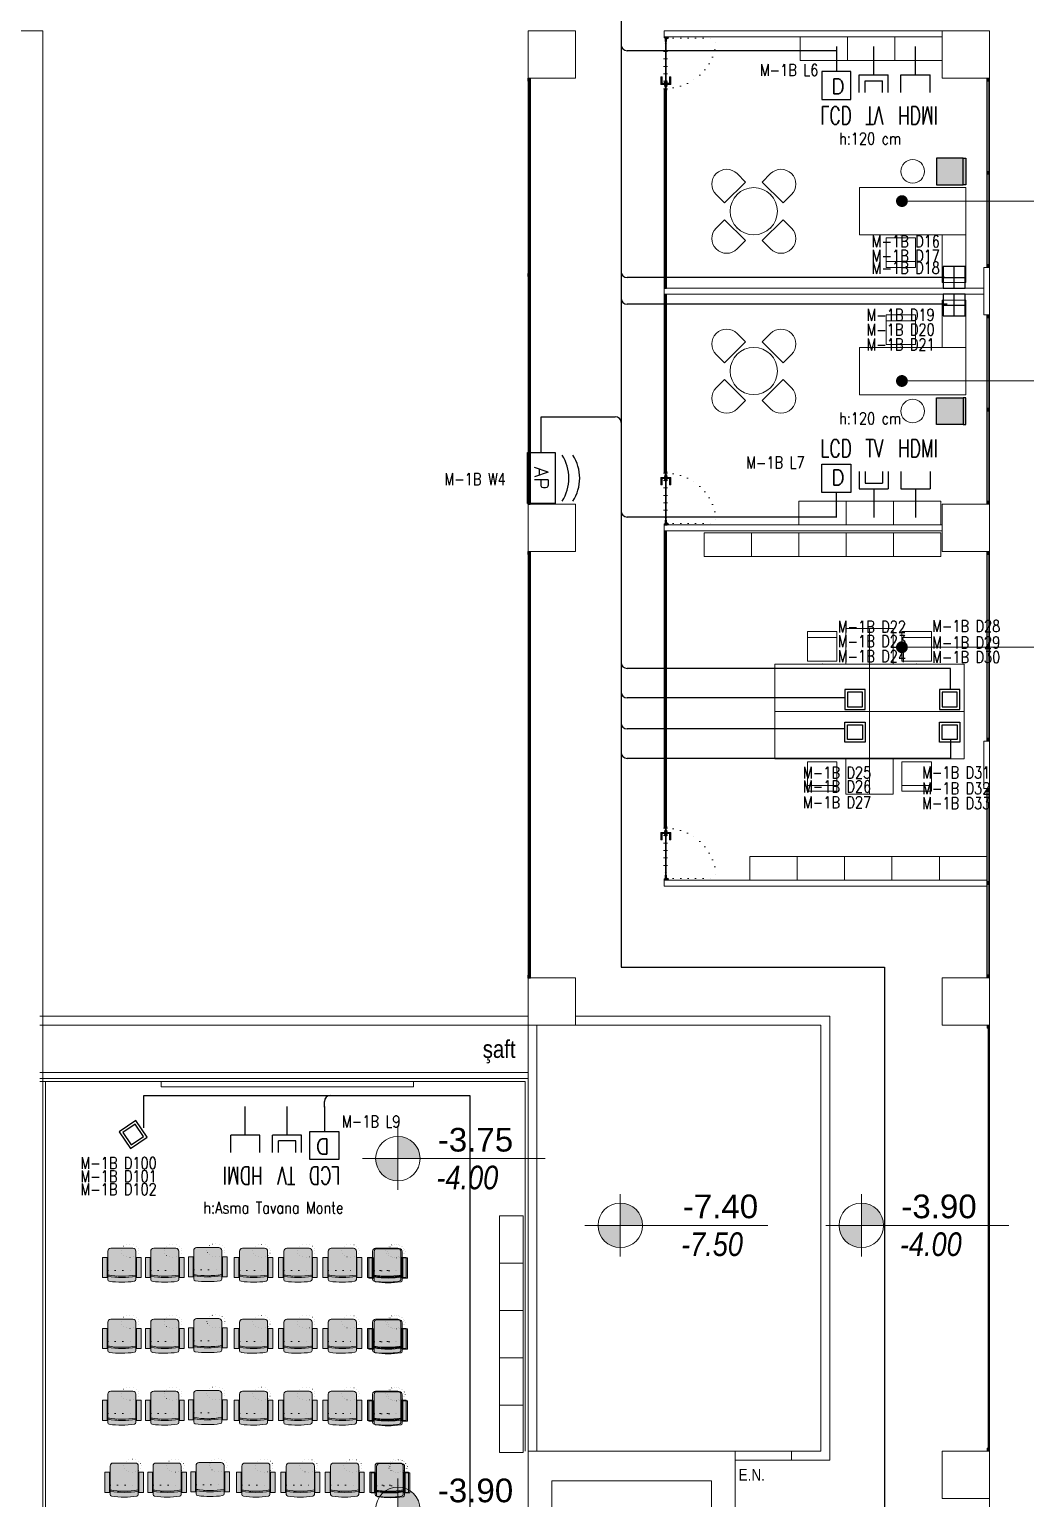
# Model space of a CAD drawing. Header units: metres. Extents: x -13621 to 152406, y -16073 to 22221.
# Drawn here: x 84017 to 85701, y 3200 to 5682 of the extents above; entities that cross this region are included whole.
import ezdxf
from ezdxf.enums import TextEntityAlignment as Align

# ---------------------------------------------------------------- set-up
doc = ezdxf.new("R2010")
doc.units = ezdxf.units.M
doc.header["$LTSCALE"] = 100
doc.header["$MEASUREMENT"] = 0
for name, pattern in [('DASHDOT', [1, 0.5, -0.25, 0, -0.25]), ('DOT2', [0.125, 0, -0.125]), ('DOT5', [0.75, 0, -0.75])]:
    doc.linetypes.add(name, pattern=pattern)
doc.layers.get('0').update_dxf_attribs({"color": 9, "lineweight": 9})
for name, color, linetype, lineweight in [('0 @ 1', 9, 'Continuous', 9), ('00', 9, 'Continuous', 9), ('01', 9, 'Continuous', 9), ('05', 9, 'Continuous', 9), ('05S', 9, 'Continuous', 9), ('06C', 9, 'Continuous', 9), ('06D', 9, 'Continuous', 9), ('07K', 9, 'Continuous', 9), ('10', 9, 'Continuous', 9), ('11', 9, 'Continuous', 9), ('15', 9, 'Continuous', 9), ('20', 9, 'DOT2', 9), ('21', 9, 'Continuous', 9), ('21_mahal200', 9, 'Continuous', 9), ('Data  Tavan', 170, 'Continuous', 30), ('E-ACCESS POINT (KABLOSUZ ERİŞİM İÇİN)', 7, 'Continuous', 30), ('E-DATA LCD EKRAN', 7, 'Continuous', 30), ('E-DATA PRİZİ (RJ45)', 7, 'Continuous', 30), ('E-DUVARA MONTE PRİZ KUTUSU', 7, 'Continuous', 30), ('E-DÖŞEME (ŞAP İÇİ) PRİZ KUTUSU', 7, 'Continuous', 30), ('E-YAZI', 7, 'Continuous', 30)]:
    doc.layers.add(name, color=color, linetype=linetype, lineweight=lineweight)
doc.styles.add('Arial', font='arial.ttf', dxfattribs={"height": 2.5})
doc.styles.add('E-YAZI', font='txttw.shx')
doc.styles.add('MuuM_TEXT-ITALIC', font='ARIALNI.TTF')
doc.styles.add('MuuM_TEXT-STANDART', font='ARIALN.TTF')
doc.dimstyles.new('MuuM_DIM200', dxfattribs={"dimscale": 20, "dimtxt": 2, "dimasz": 1, "dimexe": 1, "dimexo": 1, "dimgap": 1, "dimtad": 1, "dimdec": 1, "dimrnd": 0.5, "dimdsep": 46, "dimtxsty": 'MuuM_TEXT-STANDART', "dimblk": 'ARCHTICK', "dimcen": 0, "dimdle": 0.15, "dimclrd": 256, "dimclre": 256, "dimclrt": 256, "dimadec": 0, "dimazin": 0, "dimtfac": 5, "dimtdec": 1, "dimtix": 1, "dimtmove": 2, "dimatfit": 3, "dimldrblk": 'DOT', "dimfxl": 3, "dimfxlon": 1, "dimtolj": 1, "dimlwd": -1, "dimlwe": -1, "dimarcsym": 0})
pattern_1 = [(225, (-604.72494, -2171.82614), (-0.0883883476, 0.0883883476), []), (135, (-604.72494, -2171.82614), (0.0883883476, 0.0883883476), [])]

# ---------------------------------------------------------------- blocks, each defined once
blk = doc.blocks.new('E-LCD+TV+HDMI')
at = {"layer": 'E-DATA PRİZİ (RJ45)', "color": 1}
for p, q in [((-24.6, 77.5), (-24.6, 48)), ((-14.7, 77.5), (-14.7, 57.8)), ((14.7, 77.5), (14.7, 57.8)), ((24.6, 77.5), (24.6, 48)), ((46.1, 77.5), (46.1, 48)), ((95.2, 77.5), (95.2, 48)), ((-14.7, 57.8), (14.7, 57.8)), ((-63, 0), (-63, 42)), ((-24.6, 48), (24.6, 48)), ((0, 48), (0, 0)), ((46.1, 48), (95.2, 48)), ((70.6, 48), (70.6, 0))]:
    blk.add_line(p, q, dxfattribs=at)
blk.add_lwpolyline([(-87.6, 89.6), (-38.5, 89.6), (-38.5, 42), (-87.6, 42)], close=True, dxfattribs=at)
at = {"layer": 'E-DATA PRİZİ (RJ45)', "color": 1, "style": 'E-YAZI'}
blk.add_text('D', height=25.6, dxfattribs=at).set_placement((-71.8, 54.6))
at = {"layer": 'E-YAZI', "color": 1, "style": 'E-YAZI', "width": 0.7}
for s, p in [('LCD', (-90, 101.6)), ('TV', (-14, 101.6)), ('HDMI', (41.2, 101.6))]:
    blk.add_text(s, height=30, dxfattribs=at).set_placement(p)
blk = doc.blocks.new('10_DUVARA MONTE PRİZ KUTUSU')
at = {"layer": 'E-DUVARA MONTE PRİZ KUTUSU', "color": 4}
for p, q in [((24.5, 0), (-24.5, 0)), ((0, 24.5), (0, -24.5))]:
    blk.add_line(p, q, dxfattribs=at)
blk.add_lwpolyline([(-24.5, -24.5), (24.5, -24.5), (24.5, 24.5), (-24.5, 24.5)], close=True, dxfattribs=at)
blk = doc.blocks.new('E-DÖŞEME BUAT')
at = {"layer": 'E-YAZI', "color": 5}
for points in [[(-34, 34), (0, 34), (0, 0), (-34, 0)], [(-29.5, 29.5), (-4.5, 29.5), (-4.5, 4.5), (-29.5, 4.5)]]:
    blk.add_lwpolyline(points, close=True, dxfattribs=at)
blk = doc.blocks.new('*U215')
at = {"layer": 'E-ACCESS POINT (KABLOSUZ ERİŞİM İÇİN)', "color": 4}
blk.add_lwpolyline([(-2.39, 3.24), (2.39, 3.24), (2.39, 0.65), (-2.39, 0.65)], close=True, dxfattribs=at)
at = {"layer": 'E-ACCESS POINT (KABLOSUZ ERİŞİM İÇİN)', "color": 3}
for centre in [(0, 1.56), (0, 0.55)]:
    blk.add_arc(centre, 3.99, 57.1828, 122.8172, dxfattribs=at)
at = {"layer": 'E-ACCESS POINT (KABLOSUZ ERİŞİM İÇİN)', "color": 3, "style": 'E-YAZI'}
blk.add_text('AP', height=1.28, dxfattribs=at).set_placement((-1.05, 1.31))
blk = doc.blocks.new('p-kolon_80x80')
blk.add_lwpolyline([(-40, -40), (40, -40), (40, 40), (-40, 40)], close=True)
blk = doc.blocks.new('1.Bod.Ara.Sitatik Elk')
at = {"layer": '01'}
blk.add_lwpolyline([(40, -8750), (0, -8750), (0, -2950), (40, -2950), (40, -8710), (40, -8710)], close=True, dxfattribs=at)
blk.add_lwpolyline([(900, -5950), (900, -5950), (900, -5950), (900, -5400), (1170, -5400), (1170, -5950), (1170, -5950), (1170, -5950), (1210, -5950), (1210, -5350), (860, -5350), (860, -5950), (900, -5950)], dxfattribs=at)
for p in [(900, -2990), (1600, -2990), (900, -3790), (1600, -3790), (900, -4590), (1600, -4590), (1600, -5390)]:
    blk.add_blockref('p-kolon_80x80', p, dxfattribs=at)
blk = doc.blocks.new('prf-10x10')
blk.add_lwpolyline([(-5, -5), (5, -5), (5, 5), (-5, 5)], close=True)
at = {"color": 255}
blk.add_solid([(-5, -5), (5, -5), (-5, 5), (5, 5)], dxfattribs=at)
at = {"layer": '10'}
blk.add_point((0, 0), dxfattribs=at)
blk = doc.blocks.new('p-dog-ser-315')
at = {"layer": '06D'}
for points in [[(-5, 315), (-5, 0)], [(0, 315), (0, 0)]]:
    blk.add_lwpolyline(points, dxfattribs=at)
at = {"layer": '15'}
blk.add_lwpolyline([(-2.5, 315), (-2.5, 0)], dxfattribs=at)
at = {"layer": '10', "xscale": -0.5, "yscale": 0.5, "rotation": 270}
for p in [(-2.5, 317.5), (-2.5, 160), (-2.5, 2.5)]:
    blk.add_blockref('prf-10x10', p, dxfattribs=at)
blk = doc.blocks.new('_ArchTick')
at = {"color": 0, "linetype": 'ByBlock', "const_width": 0.15}
blk.add_lwpolyline([(-0.5, -0.5), (0.5, 0.5)], dxfattribs=at)
blk = doc.blocks.new('_Dot')
at = {"color": 0, "linetype": 'ByBlock', "lineweight": -2}
blk.add_line((-0.5, 0), (-1, 0), dxfattribs=at)
at = {"color": 0, "linetype": 'ByBlock', "const_width": 0.5}
blk.add_lwpolyline([(-0.25, 0, 1), (0.25, 0, 1)], format="xyb", close=True, dxfattribs=at)
blk = doc.blocks.new('m-vw-sandalye-02')
at = {"layer": '05S', "lineweight": -3, "ltscale": 0.5}
for points in [[(-22.5, 0), (-22.5, -5), (22.5, -5), (22.5, 0)], [(-22.5, -5), (22.5, -5), (22.5, -50), (-22.5, -50)]]:
    blk.add_hatch(color=256, dxfattribs=at).paths.add_polyline_path(points)
at = {"lineweight": -3, "ltscale": 0.5}
for points in [[(-22.5, 0), (-22.5, -5), (22.5, -5), (22.5, 0)], [(-22.5, -5), (22.5, -5), (22.5, -50), (-22.5, -50)]]:
    blk.add_lwpolyline(points, close=True, dxfattribs=at)
blk = doc.blocks.new('p-sandalye-03')
for points in [[(-5, -25.1), (-5, 24.9), (-55, 24.9), (-55, -25.1), (-5, -25.1)], [(-55, 24.9), (-45, 24.9), (-45, -25.1), (-55, -25.1)]]:
    blk.add_lwpolyline(points)
blk.add_point((0, -0.1))
blk = doc.blocks.new('p-ofis modülü-02-s')
blk.add_lwpolyline([(-182, -2), (-102, -2), (-102, -182), (-182, -182)], close=True)
blk.add_lwpolyline([(-102, -2), (-102, -42), (-22, -42), (-22, -2), (-102, -2)])
at = {"xscale": -0.9999999999999998, "rotation": 359.9999999981877}
blk.add_blockref('p-sandalye-03', (-102, -112), dxfattribs=at)
blk = doc.blocks.new('gr-p-birim')
blk.add_lwpolyline([(-0.5, -0.5), (0.5, -0.5), (0.5, 0.5), (-0.5, 0.5)], close=True)
blk = doc.blocks.new('p-sandalye-01')
blk.add_lwpolyline([(-5, -25), (-5, -25), (-25, -25, -1), (-25, 25), (-5, 25), (-5, 25)], format="xyb", close=True)
blk.add_point((0, 0.1))
blk = doc.blocks.new('p-masa-yuvarlak-4lü')
blk.add_circle((0.1, 0.1), 39.9)
at = {"rotation": 270}
blk.add_blockref('p-sandalye-01', (0, 40), dxfattribs=at)
blk.add_blockref('p-sandalye-01', (-40, 0))
at = {"xscale": -1}
blk.add_blockref('p-sandalye-01', (40, 0), dxfattribs=at)
at = {"xscale": -1, "rotation": 270}
blk.add_blockref('p-sandalye-01', (0, -40), dxfattribs=at)
blk = doc.blocks.new('p-sehpa')
at = {"layer": '05'}
blk.add_circle((0, 0), 20, dxfattribs=at)
blk = doc.blocks.new('0_elevationtarget-p-bk')
h = blk.add_hatch(color=250)
h.paths.add_polyline_path([(1.88, 0, 0.414214), (0, 1.88), (0, 0)])
h.paths.add_polyline_path([(0, 0), (-1.88, 0, 0.414214), (0, -1.88)])
blk.add_line((0, -2.62), (0, 2.62))
blk.add_lwpolyline([(12.45, 0), (-3, 0)])
blk.add_circle((0, 0), 1.88)
at = {"style": 'Arial'}
blk.add_attdef('BITMISKOT', text='', height=2, dxfattribs=at).set_placement((4.5, 0), align=Align.BOTTOM_LEFT)
at = {"style": 'MuuM_TEXT-ITALIC'}
blk.add_attdef('FINISHINGFLOORLEVEL', text='', height=2, dxfattribs=at).set_placement((4.5, -0.59), align=Align.TOP_LEFT)
blk = doc.blocks.new('m-calisma unitesi 02')
at = {"ltscale": 0.5}
blk.add_lwpolyline([(-160, 140), (-160, 80), (-120, 80), (-120, 140)], close=True, dxfattribs=at)
blk.add_lwpolyline([(0, 80), (0, 0), (-160, 0), (-160, 80)], close=True)
at = {"linetype": 'DOT5'}
blk.add_lwpolyline([(-160, 80), (-160, 80)], dxfattribs=at)
at = {"rotation": 270}
blk.add_blockref('p-sandalye-03', (-80, 80), dxfattribs=at)
blk = doc.blocks.new('g-kapı kolu-p')
at = {"layer": '05S'}
h = blk.add_hatch(color=256, dxfattribs=at)
h.paths.add_polyline_path([(-1, 8.2), (11.8, 8.2), (11.8, 6.3), (0.9, 6.3), (0.9, 2.4), (-1, 2.4)])
h.paths.add_polyline_path([(-2.7, 2.4), (2.7, 2.4), (2.7, 1.5), (-2.7, 1.5)])
h.paths.add_polyline_path([(-5, 1.5), (5, 1.5), (5, 0.5), (-5, 0.5)])
h.paths.add_polyline_path([(-5, -0.5), (5, -0.5), (5, -1.5), (-5, -1.5)])
h.paths.add_polyline_path([(-2.7, -1.5), (2.7, -1.5), (2.7, -2.4), (-2.7, -2.4)])
h.paths.add_polyline_path([(-1, -2.4), (0.9, -2.4), (0.9, -6.3), (11.8, -6.3), (11.8, -8.2), (-1, -8.2)])
for points in [[(-5, 0.5), (5, 0.5), (5, 1.5), (-5, 1.5)], [(-2.7, 1.5), (2.7, 1.5), (2.7, 2.4), (-2.7, 2.4)], [(-5, -1.5), (5, -1.5), (5, -0.5), (-5, -0.5)], [(-2.7, -1.5), (2.7, -1.5), (2.7, -2.4), (-2.7, -2.4)]]:
    blk.add_lwpolyline(points, close=True)
for points in [[(11.8, 8.2), (-1, 8.2), (-1, 2.4), (0.9, 2.4), (0.9, 6.3), (11.8, 6.3), (11.8, 8.2)], [(11.8, -8.2), (-1, -8.2), (-1, -2.4), (0.9, -2.4), (0.9, -6.3), (11.8, -6.3), (11.8, -8.2)]]:
    blk.add_lwpolyline(points)
blk = doc.blocks.new('k-cambölme-kapı-p')
at = {"layer": '10'}
h = blk.add_hatch(dxfattribs=at)
h.set_pattern_fill('NET', color=256, angle=135, style=0)
h.set_pattern_definition([(135, (3753.7029, 560.85184), (-0.0883883476, -0.0883883476), []), (225, (3753.7029, 560.85184), (0.0883883476, -0.0883883476), [])])
h.paths.add_polyline_path([(2.1, -0.1), (2.1, 0), (2.1, 0), (2, 0.1), (2, 0.1), (2, 0.1), (2, 0.1), (2, -0.3), (1.9, -0.3), (1.9, -0.4), (1.9, -0.5), (1.7, -0.5), (1.8, -0.3), (1.7, -0.3), (1.5, -0.5), (1.4, -0.5), (1.6, -0.3), (1.6, -0.3), (1.5, -0.3), (1.3, -0.4), (1.3, -0.4), (1.3, -0.5), (1.3, -0.5), (1.3, -0.6), (1.3, -0.3), (1.3, -0.3), (1.2, -0.3), (1.2, -0.5), (1.2, -0.6), (1.2, -0.6), (1.3, -0.6), (3.5, -0.6), (3.5, -0.6), (3.4, -0.4), (3.4, -0.3), (3.4, -0.2), (3.4, -0.2), (3.4, -0.2), (2.7, -0.2), (2.7, -0.2), (2.9, -0.2, -1), (2.9, -0.2)])
h.paths.add_polyline_path([(2, -0.2), (2.1, -0.2), (2.1, -0.2), (2.1, -0.2), (2.1, -0.3), (2.9, -0.3), (2.9, -0.3), (2.6, -0.3), (2.5, -0.3), (2.5, -0.3), (2.5, -0.3), (2.5, -0.3), (2.5, -0.3), (2.4, -0.3), (2.4, -0.3), (2.1, -0.3), (2, -0.1), (2, -0.1), (2, -0.1)], flags=16)
h.paths.add_polyline_path([(2.4, -0.3), (2.5, -0.5), (2.1, -0.5), (2.1, -0.3)], flags=16)
h.paths.add_polyline_path([(2.6, -0.3), (2.9, -0.3), (2.9, -0.3), (3.3, -0.3, 0.166992), (3.3, -0.5), (2.7, -0.5), (2.6, -0.4)], flags=16)
h.paths.add_polyline_path([(3, -0.2), (3, -0.2), (3.3, -0.2, 0.10606), (3.3, -0.3), (3, -0.3)], flags=16)
h = blk.add_hatch(dxfattribs=at)
h.set_pattern_fill('NET', color=256, angle=135, style=0)
h.set_pattern_definition([(45, (474.94443, 2280.71206), (0.0883883476, -0.0883883476), []), (315, (474.94443, 2280.71206), (-0.0883883476, -0.0883883476), [])])
h.paths.add_polyline_path([(87.3, -0.2), (87.3, -0.2), (87.1, -0.2, 1), (87.1, -0.2), (87.9, -0.2), (87.9, 0), (87.9, 0), (88, 0.1), (88, 0.1), (88, 0.1), (88, -0.3), (88.1, -0.3), (88.1, -0.4), (88.1, -0.5), (88.3, -0.5), (88.2, -0.3), (88.3, -0.3), (88.5, -0.5), (88.6, -0.5), (88.4, -0.3), (88.4, -0.3), (88.5, -0.3), (88.7, -0.4), (88.7, -0.4), (88.7, -0.5), (88.7, -0.5), (88.7, -0.6), (88.7, -0.3), (88.7, -0.3), (88.8, -0.3), (88.8, -0.5), (88.8, -0.6), (88.8, -0.6), (88.7, -0.6), (86.5, -0.6), (86.5, -0.6), (86.6, -0.4), (86.6, -0.3), (86.6, -0.2), (86.6, -0.2), (86.6, -0.2)])
h.paths.add_polyline_path([(87.3, -0.5), (87.4, -0.4), (87.4, -0.3), (87.1, -0.3), (87.1, -0.3), (87, -0.3), (87, -0.3), (87, -0.2), (87, -0.2), (86.7, -0.2, -0.292264), (86.7, -0.5)], flags=16)
h.paths.add_polyline_path([(87.5, -0.5), (87.6, -0.5), (87.5, -0.4)], flags=16)
h.paths.add_polyline_path([(87.6, -0.4), (87.7, -0.5), (87.9, -0.5), (87.9, -0.3), (87.6, -0.3)], flags=16)
h.paths.add_polyline_path([(87.6, -0.5), (87.7, -0.6), (87.7, -0.5)], flags=16)
for points in [[(2, -0.3), (2, 2.1), (2.1, 2.1), (2.1, 2.3, 0.414214), (1.9, 2.4), (0.1, 2.4, 0.414214), (0, 2.4), (0, -2.4, 0.414214), (0.1, -2.4), (2.1, -2.4), (2.1, -2.3), (2.1, -2.2), (2.1, -2.2), (2.1, -2.2), (2.1, -2.2), (2.1, -2.2), (2.1, -0.9)], [(88, -0.3), (88, 2.1), (87.9, 2.1), (87.9, 2.3, -0.414214), (88.1, 2.4), (89.9, 2.4, -0.414214), (90, 2.4), (90, -2.4, -0.414214), (89.9, -2.4), (87.9, -2.4), (87.9, -2.3), (87.9, -2.2), (87.9, -2.2), (87.9, -2.2), (87.9, -2.2), (87.9, -2.2), (87.9, -0.9)], [(1.5, -0.3), (1.3, -0.4), (1.3, -0.4), (1.3, -0.5), (1.3, -0.5), (1.3, -0.6), (1.3, -0.3), (1.3, -0.3), (1.2, -0.3), (1.2, -0.5), (1.2, -0.6), (1.2, -0.6), (1.3, -0.6), (3.5, -0.6), (3.5, -0.6), (3.4, -0.4), (3.4, -0.3), (3.4, -0.2), (3.4, -0.2), (3.4, -0.2), (2.7, -0.2), (2.7, -0.2), (2.9, -0.2, -1), (2.9, -0.2, -1)], [(88.5, -0.3), (88.7, -0.4), (88.7, -0.4), (88.7, -0.5), (88.7, -0.5), (88.7, -0.6), (88.7, -0.3), (88.7, -0.3), (88.8, -0.3), (88.8, -0.5), (88.8, -0.6), (88.8, -0.6), (88.7, -0.6), (86.5, -0.6), (86.5, -0.6), (86.6, -0.4), (86.6, -0.3), (86.6, -0.2), (86.6, -0.2), (86.6, -0.2), (87.3, -0.2), (87.3, -0.2), (87.1, -0.2, 1), (87.1, -0.2, 1)], [(86.7, -0.5), (87.3, -0.5), (87.4, -0.4), (87.4, -0.3), (87.1, -0.3), (87.1, -0.3), (87, -0.3), (87, -0.3), (87, -0.2), (87, -0.2), (86.7, -0.2, 1)]]:
    blk.add_lwpolyline(points, format="xyb", dxfattribs=at)
at = {"layer": '10', "linetype": 'DASHDOT', "ltscale": 0.05}
for points in [[(3.2, 3.6), (0.2, 3.6)], [(1.7, 2.1), (1.7, 4.9)], [(6.1, 1.4), (6.1, -0.5)]]:
    blk.add_lwpolyline(points, dxfattribs=at)
at = {"layer": '10'}
for points in [[(1.8, 2.3), (0.2, 2.3), (0.2, 2), (0.4, 2), (0.4, 1.9), (0.2, 1.9), (0.2, 1.2), (0.4, 1.2), (0.4, -0.4), (0.2, -0.4), (0.2, -1.2), (0.4, -1.2), (0.4, -1.4), (0.2, -1.4), (0.2, -2.2), (1.8, -2.2), (1.8, -1.7), (1.6, -1.7), (1.6, -1.6), (1.8, -1.6), (1.8, -1.4), (1.6, -1.4), (1.6, -1.2), (1.7, -1.2), (1.7, -0.8), (1.1, -0.8), (1.1, -0.1), (1.5, -0.1), (1.5, 1.9), (1.6, 2), (1.8, 2), (1.8, 2.3)], [(0.7, 3.6), (0.7, 2.4)], [(0.7, 2.3), (0.7, -0.2), (1.1, -0.2)], [(1.1, 2.4), (1.1, 2.9)], [(1.1, -0.1), (1.1, 2.3)], [(1.5, 1.9), (1.1, 1.9)], [(1.2, 1.9), (1.2, -0.1)], [(2.9, -0.2), (2.1, -0.1), (2.1, 0), (2.1, 0), (2, 0.1), (2, 0.1), (2, 0.1), (2, 0.1)], [(3.8, 0.9), (2.6, 3.2)], [(4.1, 1.3), (2.7, 4)], [(8.1, 0.9), (8.1, 1.3), (4.1, 1.3)], [(5.3, 0.9), (5.3, -0.2)], [(5.5, 1.3), (5.8, 1), (5.8, 0.9)], [(5.6, 0.9), (5.6, -0.2)], [(6.8, 1.3), (6.5, 1), (6.5, 0.9)], [(6.7, 0.9), (6.7, -0.2)], [(7, 0.9), (7, -0.2)], [(87.1, -0.2), (87.9, -0.2), (87.9, 0), (87.9, 0), (88, 0.1), (88, 0.1), (88, 0.1)], [(88.2, 2.3), (89.8, 2.3), (89.8, 2), (89.6, 2), (89.6, 1.9), (89.8, 1.9), (89.8, 1.2), (89.6, 1.2), (89.6, -0.4), (89.8, -0.4), (89.8, -1.2), (89.6, -1.2), (89.6, -1.4), (89.8, -1.4), (89.8, -2.2), (88.2, -2.2), (88.2, -1.7), (88.4, -1.7), (88.4, -1.6), (88.2, -1.6), (88.2, -1.4), (88.4, -1.4), (88.4, -1.2), (88.3, -1.2), (88.3, -0.8), (88.9, -0.8), (88.9, -0.1), (88.5, -0.1), (88.5, 1.9), (88.4, 2), (88.2, 2), (88.2, 2.3)], [(2.1, -0.9), (3.6, -0.9), (3.6, -0.6), (1.2, -0.6), (1.2, -0.3), (2, -0.3)], [(1.6, -0.3), (1.6, -0.3), (1.4, -0.5), (1.5, -0.5), (1.7, -0.3)], [(1.8, -0.3), (1.7, -0.5), (1.9, -0.5), (1.9, -0.4), (1.9, -0.3)], [(3.3, -0.5), (2.7, -0.5), (2.6, -0.4), (2.6, -0.3), (2.9, -0.3), (2.9, -0.3)], [(3.3, -0.3), (3.3, -0.3), (2.9, -0.3)], [(3, -0.3), (3, -0.2), (3, -0.2), (3.3, -0.2)], [(3, -0.3), (3.3, -0.3), (3.3, -0.3)], [(4.1, -0.2), (4.1, -0.5), (8.1, -0.5)], [(8.1, -0.5), (8.1, -0.2)], [(87.9, -0.9), (86.4, -0.9), (86.4, -0.6), (88.8, -0.6), (88.8, -0.3), (88, -0.3)], [(87.6, -0.5), (87.5, -0.4), (87.5, -0.5), (87.6, -0.5)], [(88.2, -0.3), (88.3, -0.5), (88.1, -0.5), (88.1, -0.4), (88.1, -0.3)], [(88.4, -0.3), (88.4, -0.3), (88.6, -0.5), (88.5, -0.5), (88.3, -0.3)]]:
    blk.add_lwpolyline(points, dxfattribs=at)
for points in [[(2, -0.1), (2, -0.1), (2, -0.2), (2.1, -0.2), (2.1, -0.2), (2.1, -0.2), (2.1, -0.3), (2.9, -0.3), (2.9, -0.3), (2.6, -0.3), (2.5, -0.3), (2.5, -0.3), (2.5, -0.3), (2.5, -0.3), (2.5, -0.3), (2.4, -0.3), (2.4, -0.3), (2.1, -0.3), (2, -0.1)], [(2.1, -0.5), (2.1, -0.3), (2.4, -0.3), (2.5, -0.5), (2.5, -0.5)], [(87.9, -0.5), (87.9, -0.3), (87.6, -0.3), (87.6, -0.4), (87.7, -0.5)], [(87.6, -0.5), (87.7, -0.5), (87.7, -0.6)]]:
    blk.add_lwpolyline(points, close=True, dxfattribs=at)
blk.add_circle((1.7, 3.7), 1.02, dxfattribs=at)
for centre, start, end in [((3.6, -0.4), 148.8979, 173.1144), ((3.6, -0.4), 176.143, 214.0649), ((86.4, -0.4), 325.9351, 31.1021)]:
    blk.add_arc(centre, 0.322, start, end, dxfattribs=at)
at = {"layer": '15', "linetype": 'DOT2'}
blk.add_lwpolyline([(2.5, 0.4), (2.5, 85.4)], dxfattribs=at)
at = {"layer": '15'}
blk.add_lwpolyline([(2.6, 0.9), (87.4, 0.9), (87.5, 0.8), (87.5, -0.1), (87.4, -0.2), (2.6, -0.2), (2.6, -0.2), (2.5, -0.1), (2.5, 0.8), (2.6, 0.9)], dxfattribs=at)
at = {"layer": '15', "linetype": 'DOT2'}
blk.add_arc((2.5, 0.4), 85, 0, 90, dxfattribs=at)
at = {"layer": '20'}
for p, q in [((87.9, 2.4), (2.1, 2.4)), ((87.9, 2.1), (2.1, 2.1)), ((87.9, -2.2), (2.1, -2.2)), ((87.9, -2.4), (2.1, -2.4))]:
    blk.add_line(p, q, dxfattribs=at)
at = {"layer": '06C', "xscale": -1}
blk.add_blockref('g-kapı kolu-p', (79.6, 0.4), dxfattribs=at)
blk = doc.blocks.new('p-strahle-alüminyumdoğramaprofili')
at = {"layer": '10'}
h = blk.add_hatch(dxfattribs=at)
h.set_pattern_fill('NET', color=256, angle=315, style=0)
h.set_pattern_definition(pattern_1)
h.paths.add_polyline_path([(-4.6, 2.6), (-4.7, 2.6), (-4.7, 2.8), (-4.7, 2.8), (-4.7, 2.8), (-4.7, 2.9), (-5, 2.9), (-5, 2.8), (-4.9, 2.8), (-5, 2.6), (-5.1, 2.7), (-5.2, 2.3), (-5.1, 2.3), (-5.1, 2.3), (-5, 2.5, 0.2599), (-4.9, 2.3), (-4.7, 2.3, 0.382682)])
h.paths.add_polyline_path([(-4.9, 2.5), (-4.7, 2.5, -2.16717)], flags=16)
h = blk.add_hatch(dxfattribs=at)
h.set_pattern_fill('NET', color=256, angle=315, style=0)
h.set_pattern_definition(pattern_1)
h.paths.add_polyline_path([(-4.6, 0.9), (-4.7, 0.9), (-4.7, 0.8), (-4.7, 0.7), (-4.7, 0.7), (-4.7, 0.6), (-5, 0.6), (-5, 0.7), (-4.9, 0.7), (-5, 0.9), (-5.1, 0.9), (-5.2, 1.2), (-5.1, 1.2), (-5.1, 1.2), (-5, 1, -0.2599), (-4.9, 1.2), (-4.7, 1.2, -0.382682)])
h.paths.add_polyline_path([(-4.9, 1), (-4.7, 1, 2.16717)], flags=16)
h = blk.add_hatch(dxfattribs=at)
h.set_pattern_fill('NET', color=256, angle=315, style=0)
h.set_pattern_definition([(225, (-608.45214, -2173.53612), (-0.0883883476, 0.0883883476), []), (135, (-608.45214, -2173.53612), (0.0883883476, 0.0883883476), [])])
h.paths.add_polyline_path([(-3.5, 2.3), (-3.5, 2.6), (-4.5, 2.6), (-4.5, 2.3)])
h = blk.add_hatch(dxfattribs=at)
h.set_pattern_fill('NET', color=256, angle=315, style=0)
h.set_pattern_definition([(225, (-608.45214, -2180.04526), (-0.0883883476, 0.0883883476), []), (135, (-608.45214, -2180.04526), (0.0883883476, 0.0883883476), [])])
h.paths.add_polyline_path([(-3.5, 0.9), (-3.5, 1.2), (-4.5, 1.2), (-4.5, 0.9)])
h = blk.add_hatch(dxfattribs=at)
h.set_pattern_fill('NET', color=256, angle=315, style=0)
h.set_pattern_definition([(225, (-629.50454, -2177.58922), (-0.0883883476, 0.0883883476), []), (135, (-629.50454, -2177.58922), (0.0883883476, 0.0883883476), [])])
h.paths.add_polyline_path([(0, 0.7), (0, 1.7), (-0.2, 1.7), (-0.2, 0.7)])
for points in [[(-5.1, 2.7), (-5.2, 2.3)], [(-5.1, 0.9), (-5.2, 1.2)], [(-4.9, 3.6), (-4.9, 3.2), (-4.6, 3.2), (-4.6, 2.9), (-4.5, 2.9), (-4.6, 2.6), (-4.7, 2.6), (-4.7, 2.8), (-4.7, 2.8), (-4.7, 2.8), (-4.7, 3), (-5, 3), (-5, 2.8), (-4.9, 2.8), (-5, 2.6), (-5.1, 2.7), (-5.1, 3.8), (-0.1, 3.8)], [(-5, 2.5), (-5.1, 2.3), (-5.1, 2.3)], [(-5, 1), (-5.1, 1.2), (-5.1, 1.2)], [(-4.7, 2.9), (-5, 2.9)], [(-4.7, 0.6), (-5, 0.6)], [(-2.8, 0.2), (-2.7, 0.2), (-2.7, 0), (-4.9, 0), (-4.9, 0.2), (-4.6, 0.2), (-4.6, 0.7), (-2.7, 0.7)], [(-4.5, 2.9), (-4.5, 2.9), (-4.5, 2.3)], [(-4.5, 0.9), (-4.5, 0.9), (-4.5, 1.3)], [(-3.5, 2.3), (-3.5, 2.6)], [(-3.5, 1.3), (-3.5, 0.9)], [(-2.1, 0.9), (-2.1, 2.6)], [(-0.2, 0.7), (0, 0.7), (0, 1.7)], [(-0.2, 1.7), (0, 1.7)]]:
    blk.add_lwpolyline(points, dxfattribs=at)
for points in [[(-0.2, 2.7), (-0.2, 2.2), (0, 2.2), (0, 2.1), (-0.2, 2.1), (-0.2, 0.4), (0, 0.4), (0, 0), (-0.1, 0), (-0.1, -0.2), (-5.1, -0.2), (-5.1, 0.9), (-5, 0.9), (-4.9, 0.7), (-5, 0.7), (-5, 0.3), (-4.7, 0.3), (-4.7, 0.9), (-4.6, 0.9), (-4.5, 0.9), (-1.3, 0.9), (-1.2, 1.2), (-0.9, 1.2), (-0.9, 0.6), (-0.6, 0.6), (-0.6, 2.7)], [(-2, 0.8), (-1.4, 0.8), (-1.4, 0.1), (-1.3, 0), (-1.3, 0), (-2.1, 0), (-2.1, 0.1), (-2, 0.2)]]:
    blk.add_lwpolyline(points, close=True, dxfattribs=at)
for points in [[(-0.6, 3.3), (-0.6, 3.6), (-4.9, 3.6), (-4.9, 3.6, 0.561743), (-5, 3.7, 0.595966), (-4.9, 3.6, -2.204878)], [(-4.7, 2.5), (-4.9, 2.5, 1)], [(-4.7, 1), (-4.9, 1, -1)], [(-4.6, 2.9), (-4.5, 3.4, -0.833203), (-4.2, 3.4, -0.447088)], [(-4.5, 2.6), (-1.2, 2.6, -0.414214), (-0.9, 2.2), (-0.9, 1.2)], [(-4.2, 3.4), (-4.2, 3, 0.414214), (-4.1, 2.9), (-0.8, 2.9), (-0.8, 3.6)], [(-2.7, 0.7), (-2.7, 0.3), (-2.8, 0.3, 1), (-2.8, 0.2, -1)], [(-0.1, 3.8), (-0.1, 3.6), (-0.5, 3.6), (-0.5, 3.1, -1), (-0.7, 3.1)], [(-0.7, 3.1, -0.305404), (-0.6, 3.3, -5.773092)]]:
    blk.add_lwpolyline(points, format="xyb", dxfattribs=at)
for centre, radius, start, end in [((-4.7, 2.5), 0.253, 168.6676, 234.1258), ((-4.7, 1.1), 0.253, 125.8742, 191.3324), ((-4.8, 2.4), 0.125, 139.5402, 40.4598), ((-4.8, 1.1), 0.125, 319.5402, 220.4598), ((-4.8, 2.5), 0.273, 305.9738, 36.4289), ((-4.8, 1), 0.273, 323.5711, 54.0262)]:
    blk.add_arc(centre, radius, start, end, dxfattribs=at)
blk = doc.blocks.new('*U339')
at = {"layer": '06D'}
for points in [[(5, 4), (495, 4)], [(5, 0), (495, 0)]]:
    blk.add_lwpolyline(points, dxfattribs=at)
at = {"layer": '15'}
for points in [[(2, 2.5), (498, 2.5)], [(498, 1.5), (2, 1.5)]]:
    blk.add_lwpolyline(points, dxfattribs=at)
at = {"layer": '0 @ 1', "linetype": 'Continuous', "xscale": -1}
blk.add_blockref('p-strahle-alüminyumdoğramaprofili', (-0.1, 0.2), dxfattribs=at)
at = {"layer": '0 @ 1', "linetype": 'Continuous'}
blk.add_blockref('p-strahle-alüminyumdoğramaprofili', (500.1, 0.2), dxfattribs=at)
blk = doc.blocks.new('*U340')
at = {"layer": '06D'}
for points in [[(5, 4), (295.1, 4)], [(5, 0), (295.1, 0)]]:
    blk.add_lwpolyline(points, dxfattribs=at)
at = {"layer": '15'}
for points in [[(2, 2.5), (298.1, 2.5)], [(298.1, 1.5), (2, 1.5)]]:
    blk.add_lwpolyline(points, dxfattribs=at)
at = {"layer": '0 @ 1', "linetype": 'Continuous', "xscale": -1}
blk.add_blockref('p-strahle-alüminyumdoğramaprofili', (-0.1, 0.2), dxfattribs=at)
at = {"layer": '0 @ 1', "linetype": 'Continuous'}
blk.add_blockref('p-strahle-alüminyumdoğramaprofili', (300.2, 0.2), dxfattribs=at)
blk = doc.blocks.new('*U341')
at = {"layer": '06D'}
for points in [[(5, 4), (330.1, 4)], [(5, 0), (330.1, 0)]]:
    blk.add_lwpolyline(points, dxfattribs=at)
at = {"layer": '15'}
for points in [[(2, 2.5), (333.1, 2.5)], [(333.1, 1.5), (2, 1.5)]]:
    blk.add_lwpolyline(points, dxfattribs=at)
at = {"layer": '0 @ 1', "linetype": 'Continuous', "xscale": -1}
blk.add_blockref('p-strahle-alüminyumdoğramaprofili', (-0.1, 0.2), dxfattribs=at)
at = {"layer": '0 @ 1', "linetype": 'Continuous'}
blk.add_blockref('p-strahle-alüminyumdoğramaprofili', (335.2, 0.2), dxfattribs=at)
blk = doc.blocks.new('p-koltuk-konferans-01')
at = {"layer": '05S'}
h = blk.add_hatch(color=256, dxfattribs=at)
h.paths.add_polyline_path([(23.8, -9.9), (23.8, -4.5, 0.372189), (21.2, -1.5, 0.073811), (-21.2, -1.6, 0.371171), (-23.7, -4.6), (-23.7, -9.9, -0.080751)])
h.paths.add_polyline_path([(23.8, -12.1), (23.8, -9.9, 0.080751), (-23.7, -9.9), (-23.7, -12.1, -0.087744)])
h.paths.add_polyline_path([(-23.7, -12.1), (-23.7, -52.5, 0.414214), (-18.7, -57.5), (18.8, -57.5, 0.414214), (23.8, -52.5), (23.8, -12.1, 0.087744)])
h.paths.add_polyline_path([(23.8, -37), (24.8, -37), (24.8, -12.1), (23.8, -12.1)])
h.paths.add_polyline_path([(24.8, -42), (32.8, -42), (32.8, -8), (24.8, -8)])
h.paths.add_polyline_path([(-23.7, -12.1), (-24.7, -12.1), (-24.7, -37), (-23.7, -37)])
h.paths.add_polyline_path([(-24.7, -8), (-32.7, -8), (-32.7, -42), (-24.7, -42)])
for p, q in [((-23.7, -9.9), (-23.7, -4.6)), ((23.8, -9.9), (23.8, -4.5))]:
    blk.add_line(p, q)
for points in [[(-24.7, -8), (-24.7, -42), (-32.7, -42), (-32.7, -8)], [(32.8, -8), (32.8, -42), (24.8, -42), (24.8, -8)]]:
    blk.add_lwpolyline(points, close=True)
for points in [[(-23.7, -9.9), (-23.7, -12.1), (-24.7, -12.1)], [(23.8, -9.9), (23.8, -12.1), (24.8, -12.1)], [(-24.7, -37), (-23.7, -37)], [(24.8, -37), (23.8, -37)]]:
    blk.add_lwpolyline(points)
blk.add_lwpolyline([(23.8, -12.1), (23.8, -52.5, -0.414214), (18.8, -57.5), (-18.7, -57.5, -0.414214), (-23.7, -52.5), (-23.7, -12.1, -0.087744)], format="xyb", close=True)
at = {"linetype": 'DOT2'}
for points in [[(22.1, -11.7, -0.370904), (23.8, -13.7), (23.8, -20), (-23.7, -20), (-23.7, -13.7, -0.370904), (-22, -11.7, -0.078599)], [(1.3, -53, 0.129253), (0.2, -49, 0.10637), (-3.1, -45.2, 0.084664), (-7.8, -42.9, 0.073859), (-13.7, -42, 0.073859), (-19.7, -42.9, 0.084664), (-24.3, -45.2, 0.10637), (-27.7, -49, 0.129253), (-28.7, -53, 0.129253), (-27.7, -57, 0.10637), (-24.3, -60.8, 0.084664), (-19.7, -63.1, 0.073859), (-13.7, -64, 0.073859), (-7.8, -63.1, 0.084664), (-3.1, -60.8, 0.10637), (0.2, -57, 0.129253)]]:
    blk.add_lwpolyline(points, format="xyb", close=True, dxfattribs=at)
blk.add_lwpolyline([(-28.7, -53), (-28.7, -42)], dxfattribs=at)
for centre, radius, start, end in [((0.3, -144.3), 144.3, 81.6597, 98.5453), ((-20.7, -4.6), 3, 98.5453, 180), ((0, -156), 148, 80.7666, 99.2334), ((20.8, -4.5), 3, 0, 81.6597)]:
    blk.add_arc(centre, radius, start, end)
blk = doc.blocks.new('1.Bod.Ara.Mimari Elk')
blk.add_lwpolyline([(239.93, -4725.54), (666.51, -4725.54), (666.51, -4734.42), (239.93, -4734.42)], close=True)
at = {"layer": '00'}
for p, q in [((860, -4615), (35, -4615)), ((860, -4630), (35, -4630)), ((860, -5350), (860, -4630)), ((875, -5350), (875, -4630)), ((860, -4710), (35, -4710)), ((860, -4720), (35, -4720)), ((1640, -6310), (1640, -5430))]:
    blk.add_line(p, q, dxfattribs=at)
at = {"layer": '00', "color": 2}
for p, q in [((855, -4725), (35, -4725)), ((45, -5695), (45, -4725)), ((855, -5350), (855, -4725))]:
    blk.add_line(p, q, dxfattribs=at)
at = {"layer": '00'}
for points in [[(1305, -5365), (1370, -5365), (1370, -4615), (940, -4615)], [(1305, -5350), (1355, -5350), (1355, -4630), (940, -4630)]]:
    blk.add_lwpolyline(points, dxfattribs=at)
blk.add_lwpolyline([(1210, -5350), (1305, -5350), (1305, -5365), (1210, -5365)], close=True, dxfattribs=at)
at = {"layer": '06D'}
for points in [[(860, -3034.96), (860, -3744.92)], [(864, -3034.96), (864, -3744.91)], [(860, -4545.45), (860, -3834.96)], [(864, -4545.45), (864, -3834.98)], [(1640, -4630), (1640, -5350)], [(1640, -5345.04), (1640, -4634.56)]]:
    blk.add_lwpolyline(points, dxfattribs=at)
at = {"layer": '11'}
for points in [[(1090, -2950), (1560, -2950), (1560, -2960), (1090, -2960)], [(1630, -3430), (1640, -3430), (1640, -3350), (1630, -3350)], [(1630, -3395), (1090, -3395), (1090, -3385), (1630, -3385)], [(1090, -3785), (1560, -3785), (1560, -3795), (1090, -3795)], [(1630, -4230), (1640, -4230), (1640, -4150), (1630, -4150)]]:
    blk.add_lwpolyline(points, close=True, dxfattribs=at)
at = {"layer": '11', "color": 5}
blk.add_lwpolyline([(1090, -4385), (1635, -4385), (1635, -4395), (1090, -4395)], close=True, dxfattribs=at)
at = {"layer": '15'}
for points in [[(861.5, -3031.97), (861.5, -3747.92)], [(862.5, -3747.92), (862.5, -3031.97)], [(861.5, -4548.44), (861.5, -3831.97)], [(862.5, -3831.97), (862.5, -4548.44)], [(1637.5, -5348.03), (1637.5, -4631.56)], [(1637.5, -5255), (1637.5, -4631.97)], [(1638.5, -4631.56), (1638.5, -5348.03)]]:
    blk.add_lwpolyline(points, dxfattribs=at)
at = {"linetype": 'Continuous', "xscale": -1, "rotation": 89.99999999999993}
blk.add_blockref('*U341', (1094, -3050.01), dxfattribs=at)
for p in [(1640, -3350), (1640, -3750), (1640, -4150), (1640, -4550)]:
    blk.add_blockref('p-dog-ser-315', p)
at = {"linetype": 'Continuous', "rotation": 90.00000000000001}
for name, p in [('*U340', (1094, -3695.07)), ('*U339', (1094, -4294.99))]:
    blk.add_blockref(name, p, dxfattribs=at)
at = {"layer": '0 @ 1', "linetype": 'Continuous'}
for p, rotation in [((863.76, -3029.89), 90), ((863.76, -3829.89), 90.00000000000001), ((1639.76, -4630), 90.00000000000001)]:
    blk.add_blockref('p-strahle-alüminyumdoğramaprofili', p, dxfattribs=dict(at, rotation=rotation))
at = {"layer": '0 @ 1', "linetype": 'Continuous', "extrusion": (0, 0, -1), "zscale": -1, "rotation": 270}
blk.add_blockref('p-strahle-alüminyumdoğramaprofili', (-863.76, -3365.21), dxfattribs=at)
at = {"layer": '0 @ 1', "linetype": 'Continuous', "xscale": -1, "rotation": 90}
for p in [(863.76, -3750.11), (863.76, -4550.53), (1639.76, -5350.11)]:
    blk.add_blockref('p-strahle-alüminyumdoğramaprofili', p, dxfattribs=at)
at = {"layer": '05', "yscale": 80}
for p, xscale, rotation in [((1360, -2980), -40, 90), ((1440, -2980), -40, 90), ((1520, -2980), -40, 90), ((1357.52, -3765), -40, 90), ((1437.52, -3765), -40, 90), ((1517.52, -3765), -40, 90), ((1197.52, -3818.43), -40, 90), ((1277.52, -3818.43), -40, 90), ((1357.52, -3818.43), -40, 90), ((1437.52, -3818.43), -40, 90), ((1517.52, -3818.43), -40, 90), ((1275, -4365), -40, 90), ((1355, -4365), -40, 90), ((1435, -4365), -40, 90), ((1515, -4365), -40, 90), ((1595, -4365), -40, 90), ((831.61, -4992.35), 40, 180), ((831.61, -5072.35), 40, 180), ((831.61, -5152.35), 40, 180), ((831.61, -5232.35), 40, 180), ((831.61, -5312.35), 40, 180)]:
    blk.add_blockref('gr-p-birim', p, dxfattribs=dict(at, xscale=xscale, rotation=rotation))
at = {"layer": '05', "color": 1, "xscale": -1, "rotation": 315}
for p in [(1241.46, -3255), (1241.46, -3525)]:
    blk.add_blockref('p-masa-yuvarlak-4lü', p, dxfattribs=at)
at = {"layer": '05', "xscale": -1}
for name, p in [('p-sehpa', (1510, -3187.5)), ('m-calisma unitesi 02', (1276.95, -4099.88))]:
    blk.add_blockref(name, p, dxfattribs=at)
at = {"layer": '05', "extrusion": (0, 0, -1), "zscale": -1}
for name, p, rotation in [('m-vw-sandalye-02', (-1600, -3187.5), 90), ('p-ofis modülü-02-s', (-1602, -3383), 90.00000000000001)]:
    blk.add_blockref(name, p, dxfattribs=dict(at, rotation=rotation))
at = {"layer": '05', "extrusion": (0, 0, -1), "xscale": -1, "zscale": -1, "rotation": 90}
for name, p in [('p-ofis modülü-02-s', (-1602, -3397)), ('m-vw-sandalye-02', (-1600, -3592.5))]:
    blk.add_blockref(name, p, dxfattribs=at)
at = {"layer": '05', "rotation": 180}
for name, p in [('p-sehpa', (1510, -3592.5)), ('m-calisma unitesi 02', (1276.95, -4099.88)), ('p-koltuk-konferans-01', (173.76, -5064.39)), ('p-koltuk-konferans-01', (246.32, -5064.39)), ('p-koltuk-konferans-01', (318.88, -5063.42)), ('p-koltuk-konferans-01', (396.32, -5064.39)), ('p-koltuk-konferans-01', (471.32, -5064.39)), ('p-koltuk-konferans-01', (546.32, -5064.39)), ('p-koltuk-konferans-01', (621.32, -5064.39)), ('p-koltuk-konferans-01', (623.76, -5065.36)), ('p-koltuk-konferans-01', (173.76, -5184.39)), ('p-koltuk-konferans-01', (246.32, -5184.39)), ('p-koltuk-konferans-01', (318.88, -5183.42)), ('p-koltuk-konferans-01', (396.32, -5184.39)), ('p-koltuk-konferans-01', (471.32, -5184.39)), ('p-koltuk-konferans-01', (546.32, -5184.39)), ('p-koltuk-konferans-01', (621.32, -5184.39)), ('p-koltuk-konferans-01', (623.76, -5185.36)), ('p-koltuk-konferans-01', (173.76, -5305.94)), ('p-koltuk-konferans-01', (246.32, -5305.94)), ('p-koltuk-konferans-01', (318.88, -5304.96)), ('p-koltuk-konferans-01', (396.32, -5305.94)), ('p-koltuk-konferans-01', (471.32, -5305.94)), ('p-koltuk-konferans-01', (546.32, -5305.94)), ('p-koltuk-konferans-01', (621.32, -5305.94)), ('p-koltuk-konferans-01', (623.76, -5306.91)), ('p-koltuk-konferans-01', (177.76, -5427.49)), ('p-koltuk-konferans-01', (250.32, -5427.49)), ('p-koltuk-konferans-01', (322.88, -5426.51)), ('p-koltuk-konferans-01', (400.32, -5427.49)), ('p-koltuk-konferans-01', (475.32, -5427.49)), ('p-koltuk-konferans-01', (550.32, -5427.49)), ('p-koltuk-konferans-01', (625.32, -5427.49)), ('p-koltuk-konferans-01', (627.76, -5428.46))]:
    blk.add_blockref(name, p, dxfattribs=at)
at = {"layer": '05'}
blk.add_blockref('m-calisma unitesi 02', (1596.95, -4099.88), dxfattribs=at)
at = {"layer": '05', "xscale": -1, "rotation": 180}
blk.add_blockref('m-calisma unitesi 02', (1596.95, -4099.88), dxfattribs=at)
at = {"layer": '07K', "rotation": 270}
blk.add_blockref('k-cambölme-kapı-p', (1092.44, -2960), dxfattribs=at)
at = {"layer": '07K', "xscale": -1, "rotation": 270}
for p in [(1092.44, -3785.08), (1092.44, -4385)]:
    blk.add_blockref('k-cambölme-kapı-p', p, dxfattribs=at)
at = {"layer": '21'}
ref = blk.add_blockref('0_elevationtarget-p-bk', (640.08, -4855.62), dxfattribs=dict(at, xscale=20, yscale=20, zscale=20))
ref.add_attrib('BITMISKOT', ' -3.75', dxfattribs={"layer": '0', "height": 40, "style": 'Arial'}).set_placement((692.09, -4855.62), align=Align.BOTTOM_LEFT)
ref.add_attrib('FINISHINGFLOORLEVEL', ' -4.00', dxfattribs={"layer": '0', "height": 40, "style": 'MuuM_TEXT-ITALIC'}).set_placement((692.52, -4867.46), align=Align.TOP_LEFT)
at = {"layer": '21', "xscale": 20, "yscale": 20, "zscale": 20}
blk.add_blockref('0_elevationtarget-p-bk', (1015.99, -4968.3), dxfattribs=at).add_auto_attribs({'BITMISKOT': ' -7.40', 'FINISHINGFLOORLEVEL': ' -7.50'})
at = {"layer": '21'}
ref = blk.add_blockref('0_elevationtarget-p-bk', (1423.21, -4968.3), dxfattribs=dict(at, xscale=20, yscale=20, zscale=20))
ref.add_attrib('BITMISKOT', ' -3.90', dxfattribs={"layer": '0', "height": 40, "style": 'Arial'}).set_placement((1475.21, -4968.3), align=Align.BOTTOM_LEFT)
ref.add_attrib('FINISHINGFLOORLEVEL', ' -4.00', dxfattribs={"layer": '0', "height": 40, "style": 'MuuM_TEXT-ITALIC'}).set_placement((1475.65, -4980.15), align=Align.TOP_LEFT)
ref = blk.add_blockref('0_elevationtarget-p-bk', (640.08, -5448.2), dxfattribs=dict(at, xscale=20, yscale=20, zscale=20))
ref.add_attrib('BITMISKOT', ' -3.90', dxfattribs={"layer": '0', "height": 40, "style": 'Arial'}).set_placement((692.09, -5448.2), align=Align.BOTTOM_LEFT)
ref.add_attrib('FINISHINGFLOORLEVEL', ' -4.00', dxfattribs={"layer": '0', "height": 40, "style": 'MuuM_TEXT-ITALIC'}).set_placement((692.52, -5460.04), align=Align.TOP_LEFT)
at = {"layer": '05', "style": 'MuuM_TEXT-STANDART'}
blk.add_text('şaft', height=30, dxfattribs=at).set_placement((783.53, -4685.44))
at = {"layer": '21', "style": 'MuuM_TEXT-STANDART'}
blk.add_text('E.N.', height=20, dxfattribs=at).set_placement((1215.78, -5399.73))
at = {"layer": '21_mahal200'}
for points in [[(1491.79, -3237.72), (1792.51, -3237.72)], [(1491.79, -3541.68), (1792.51, -3541.68)], [(1491.79, -3991.51), (1792.51, -3991.51)]]:
    blk.add_leader(points, dimstyle='MuuM_DIM200', override={"dimasz": 1, "dimfxl": 10}, dxfattribs=at)

msp = doc.modelspace()

# ---------------------------------------------------------------- linework, layer by layer
at = {"layer": 'Data  Tavan'}
for p, q in [((85017.4, 7015.5), (85017.4, 4396.5)), ((85381.8, 5646.4), (85027.4, 5646.4)), ((85564.2, 5263), (85027.4, 5263)), ((85568, 5218.1), (85027.4, 5218.1)), ((84882.3, 4967.3), (84882.3, 5028)), ((84882.3, 5028), (85007.4, 5028)), ((85381.5, 4858.4), (85027.4, 4858.4)), ((85574, 4602.6), (85027.4, 4602.6)), ((85574, 4567), (85574, 4602.6)), ((85395.1, 4552.9), (85027.4, 4552.9)), ((85395.1, 4500.4), (85027.4, 4500.4)), ((85574, 4483.3), (85574, 4450.7)), ((85574, 4450.7), (85027.4, 4450.7)), ((85017.4, 4396.5), (85017.4, 4098.1)), ((85017.4, 4098.1), (85462.6, 4098.1)), ((85462.6, 4098.1), (85462.6, 1013.9)), ((84210.7, 3826.5), (84210.7, 3881.2)), ((84210.7, 3881.2), (84761.7, 3881.2)), ((84761.7, 3881.2), (84761.7, 2506.1)), ((84516, 3861.3), (84516, 3871.2))]:
    msp.add_line(p, q, dxfattribs=at)
for centre, start, end in [((85027.4, 5656.4), 180, 270), ((85027.4, 5273), 180, 270), ((85027.4, 5228.1), 180, 270), ((85007.4, 5018), 0, 90), ((85027.4, 4868.4), 180, 270), ((85027.4, 4612.6), 180, 270), ((85027.4, 4562.9), 180, 270), ((85027.4, 4510.4), 180, 270), ((85027.4, 4460.7), 180, 270), ((84526, 3871.2), 90, 180)]:
    msp.add_arc(centre, 10, start, end, dxfattribs=at)

# ---------------------------------------------------------------- block references
for name in ['1.Bod.Ara.Mimari Elk', '1.Bod.Ara.Sitatik Elk']:
    msp.add_blockref(name, (84000, 8630))
at = {"layer": 'E-ACCESS POINT (KABLOSUZ ERİŞİM İÇİN)', "xscale": 18, "yscale": 18, "zscale": 18, "rotation": 270}
msp.add_blockref('*U215', (84847.4, 4924.2), dxfattribs=at)
at = {"layer": 'E-DATA LCD EKRAN', "color": 1, "xscale": -1, "rotation": 180}
msp.add_blockref('E-LCD+TV+HDMI', (85444.1, 5653.5), dxfattribs=at)
at = {"layer": 'E-DATA LCD EKRAN', "color": 1}
msp.add_blockref('E-LCD+TV+HDMI', (85444.1, 4857.9), dxfattribs=at)
at = {"layer": 'E-DATA LCD EKRAN', "color": 1, "rotation": 180}
msp.add_blockref('E-LCD+TV+HDMI', (84452.9, 3862.3), dxfattribs=at)
at = {"layer": 'E-DUVARA MONTE PRİZ KUTUSU', "color": 3, "xscale": 0.75, "yscale": 0.75, "zscale": 0.75, "rotation": 180}
for p in [(85580, 5263.4), (85580, 5216.6)]:
    msp.add_blockref('10_DUVARA MONTE PRİZ KUTUSU', p, dxfattribs=at)
at = {"layer": 'E-DÖŞEME (ŞAP İÇİ) PRİZ KUTUSU', "color": 1, "xscale": -1}
for p, rotation in [((85429.5, 4567), 180), ((85589.5, 4567), 180), ((84197.6, 3838.7), 213.7445126517429)]:
    msp.add_blockref('E-DÖŞEME BUAT', p, dxfattribs=dict(at, rotation=rotation))
at = {"layer": 'E-DÖŞEME (ŞAP İÇİ) PRİZ KUTUSU', "color": 1}
for p in [(85429.5, 4478), (85589.5, 4478)]:
    msp.add_blockref('E-DÖŞEME BUAT', p, dxfattribs=at)

# ---------------------------------------------------------------- texts
at = {"layer": 'E-YAZI', "color": 6, "style": 'E-YAZI', "width": 0.8}
for s, p in [('M-1B L6', (85251.8, 5603.7)), ('M-1B D16', (85440.7, 5314.2)), ('M-1B D17', (85440.7, 5290)), ('M-1B D18', (85440.7, 5269.5)), ('M-1B D19', (85431.9, 5190)), ('M-1B D20', (85431.9, 5165.1)), ('M-1B D21', (85431.9, 5140.1)), ('M-1B L7', (85228.6, 4940.6)), ('M-1B W4', (84718.8, 4912.5)), ('M-1B D22', (85383.4, 4663.1)), ('M-1B D28', (85542.7, 4664.3)), ('M-1B D23', (85383.4, 4638.6)), ('M-1B D29', (85542.7, 4636.4)), ('M-1B D24', (85383.4, 4613.3)), ('M-1B D30', (85542.7, 4611.9)), ('M-1B D25', (85324.6, 4416.6)), ('M-1B D31', (85525.9, 4416.9)), ('M-1B D26', (85324.6, 4393.3)), ('M-1B D32', (85525.9, 4390.1)), ('M-1B D27', (85324.6, 4366.4)), ('M-1B D33', (85525.9, 4365.1)), ('M-1B L9', (84545.7, 3827.2)), ('M-1B D100', (84103.8, 3756.9)), ('M-1B D101', (84103.8, 3734.6)), ('M-1B D102', (84103.8, 3712.6))]:
    msp.add_text(s, height=20, dxfattribs=at).set_placement(p)
at = {"layer": 'E-YAZI', "color": 3, "style": 'E-YAZI', "width": 0.8}
for s, p in [('h:120 cm', (85385.6, 5487.8)), ('h:120 cm', (85385.6, 5015.1)), ('h:Asma Tavana Monte', (84311.4, 3681.6))]:
    msp.add_text(s, height=20, dxfattribs=at).set_placement(p)

doc.saveas('drawing.dxf')
